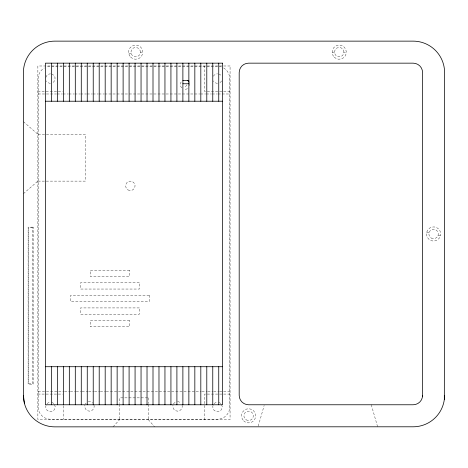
<?xml version="1.0" encoding="UTF-8"?>
<svg xmlns="http://www.w3.org/2000/svg" width="468" height="468" viewBox="0 0 468 468"><rect width="100%" height="100%" fill="white"/><g stroke="black" fill="none" stroke-linecap="round" stroke-linejoin="round"><path stroke-width="0.35" stroke-dasharray="2.34 1.75" d="M258.26 426.143L264.151 405.487M113.051 426.863L119.656 419.556M23.4 193.699L37.867 181.122M128.864 53.978L131.139 53.37M140.418 52.147A4.721 4.721 0 0 0 133.339 48.064A4.721 4.721 0 0 0 133.339 56.236A4.721 4.721 0 0 0 140.418 52.147L142.775 52.147M332.145 52.147L334.503 52.147M343.939 52.147A4.721 4.721 0 0 0 336.861 48.064A4.721 4.721 0 0 0 336.861 56.236A4.721 4.721 0 0 0 343.939 52.147L346.297 52.147M217.485 66.304L50.45 66.304A12.267 12.267 0 0 0 46.256 67.047M37.867 91.471L62.624 91.471M230.069 91.471L204.586 91.471L204.586 65.988M38.183 93.986L56.464 93.986M57.195 93.986L62.314 93.986M63.045 93.986L68.164 93.986M68.895 93.986L74.014 93.986M74.745 93.986L79.864 93.986M80.595 93.986L86.44 93.986M87.171 93.986L92.29 93.986M93.021 93.986L98.14 93.986M98.871 93.986L103.99 93.986M104.721 93.986L193.927 93.986M194.659 93.986L199.777 93.986M200.509 93.986L205.622 93.986M206.353 93.986L211.472 93.986M212.203 93.986L217.322 93.986M218.053 93.986L229.753 93.986M38.183 134.252L85.369 134.252L85.369 181.122L38.183 181.122M38.183 391.564L57.927 391.564M58.658 391.564L63.777 391.564M64.508 391.564L69.627 391.564M70.358 391.564L75.477 391.564M76.208 391.564L81.327 391.564M82.058 391.564L87.902 391.564M88.633 391.564L93.752 391.564M94.483 391.564L99.602 391.564M100.333 391.564L105.452 391.564M106.183 391.564L195.39 391.564M196.121 391.564L201.24 391.564M201.971 391.564L207.084 391.564M207.815 391.564L212.934 391.564M213.665 391.564L218.784 391.564M219.515 391.564L229.753 391.564M37.867 394.079L62.624 394.079M230.069 394.079L204.586 394.079L204.586 419.556M147.566 397.853L119.656 397.853L119.656 403.556M426.752 232.134L429.033 232.742M438.147 235.188L440.429 235.796A7.078 7.078 0 0 1 428.583 238.972A7.078 7.078 0 0 1 431.759 227.132A7.078 7.078 0 0 1 440.429 235.796M23.4 121.668L37.867 134.252M148.28 419.556L154.575 426.857M371.3 404.767L377.6 426.804M148.28 397.853L148.28 403.556M148.28 404.27L148.28 419.246M119.656 404.27L119.656 419.246M63.35 405.727L63.35 419.556M94.015 405.194A4.721 4.721 0 0 1 89.458 411.132A4.721 4.721 0 0 1 84.901 405.194M85.369 404.054A4.721 4.721 0 0 1 86.124 403.077M88.236 401.86A4.721 4.721 0 0 1 92.793 403.077M182.093 405.189A4.721 4.721 0 0 1 177.536 411.132A4.721 4.721 0 0 1 172.979 405.189M173.452 404.054A4.721 4.721 0 0 1 176.313 401.854M177.536 401.696A4.721 4.721 0 0 1 180.87 403.077M51.673 74.014A4.721 4.721 0 0 1 51.673 83.128M50.45 83.292A4.721 4.721 0 0 1 46.367 80.929M45.893 77.349A4.721 4.721 0 0 1 50.45 73.856M54.54 404.615A4.721 4.721 0 0 1 50.45 411.694A4.721 4.721 0 0 1 46.367 404.615M47.116 403.638A4.721 4.721 0 0 1 50.45 402.258M51.673 402.416A4.721 4.721 0 0 1 53.791 403.638M221.575 404.615A4.721 4.721 0 0 1 217.485 411.694A4.721 4.721 0 0 1 213.396 404.615M214.151 403.638A4.721 4.721 0 0 1 217.485 402.258M218.708 402.416A4.721 4.721 0 0 1 220.82 403.638M221.575 80.929A4.721 4.721 0 0 1 218.708 83.128M217.485 83.292A4.721 4.721 0 0 1 213.396 80.929M213.396 76.214A4.721 4.721 0 0 1 217.485 73.856M218.708 74.014A4.721 4.721 0 0 1 221.575 76.214M187.446 88.633A4.721 4.721 0 0 1 183.865 89.107M181.748 87.885A4.721 4.721 0 0 1 181.748 81.21M189.645 83.327A4.721 4.721 0 0 1 189.645 85.773M219.088 66.409A12.267 12.267 0 0 1 221.68 67.047M223.622 67.948A12.267 12.267 0 0 1 229.753 78.571L229.753 406.979A12.267 12.267 0 0 1 217.485 419.246L50.45 419.246A12.267 12.267 0 0 1 38.183 406.979L38.183 78.571A12.267 12.267 0 0 1 44.32 67.948M186.656 84.866A1.574 1.574 0 0 1 183.725 85.65M230.069 65.988L37.867 65.988L37.867 419.556L230.069 419.556L230.069 65.988M33.152 227.144L28.121 227.144L28.121 384.427L33.152 384.427L33.152 227.144M32.52 227.776L28.747 227.776L28.747 383.795L32.52 383.795L32.52 227.776M129.566 270.176L90.242 270.176L90.242 276.465L129.566 276.465L129.566 270.176M139.318 282.754L80.496 282.754L80.496 289.048L139.318 289.048L139.318 282.754M149.228 295.337L70.586 295.337L70.586 301.632L149.228 301.632L149.228 295.337M139.318 307.921L80.496 307.921L80.496 314.215L139.318 314.215L139.318 307.921M129.566 320.504L90.242 320.504L90.242 326.793L129.566 326.793L129.566 320.504M246.267 419.913A4.721 4.721 0 0 0 253.346 415.824A4.721 4.721 0 0 0 246.267 411.741A4.721 4.721 0 0 0 246.267 419.913M431.233 238.054A4.721 4.721 0 0 0 438.311 233.965A4.721 4.721 0 0 0 431.233 229.882A4.721 4.721 0 0 0 431.233 238.054M130.695 57.154A7.078 7.078 0 0 0 142.535 53.978A7.078 7.078 0 0 0 133.866 45.314A7.078 7.078 0 0 0 130.695 57.154M243.623 420.831A7.078 7.078 0 0 0 255.464 417.655A7.078 7.078 0 0 0 246.794 408.991A7.078 7.078 0 0 0 243.623 420.831M334.216 57.154A7.078 7.078 0 0 0 346.057 53.978A7.078 7.078 0 0 0 337.387 45.314A7.078 7.078 0 0 0 334.216 57.154M127.992 189.926A4.721 4.721 0 0 0 135.071 185.837A4.721 4.721 0 0 0 127.992 181.754A4.721 4.721 0 0 0 127.992 189.926"/><path stroke-width="0.7" d="M422.499 396.571L422.581 72.593A9.436 9.436 0 0 0 413.145 63.157L248.625 63.157A9.436 9.436 0 0 0 239.189 72.593L239.189 395.337A9.436 9.436 0 0 0 248.625 404.773L413.145 404.773A9.436 9.436 0 0 0 422.581 395.337M444.331 399.444L444.6 72.593A31.455 31.455 0 0 0 413.145 41.137L54.855 41.137A31.455 31.455 0 0 0 23.4 72.593L23.4 395.407L24.471 403.545M182.883 80.619L188.861 80.619M182.883 83.76L188.861 83.76M45.419 101.223L222.516 101.223M45.419 366.713L222.516 366.713M218.743 63.157L218.743 101.223M218.743 366.713L218.743 404.773M212.764 63.157L212.764 101.223M212.764 366.713L212.764 404.773M206.792 63.157L206.792 101.223M206.792 366.713L206.792 404.773M200.813 63.157L200.813 101.223M200.813 366.713L200.813 404.773M194.834 63.157L194.834 101.223M194.834 366.713L194.834 404.773M188.861 63.157L188.861 101.223M188.861 366.713L188.861 404.773M182.883 63.157L182.883 101.223M182.883 366.713L182.883 404.773M176.904 63.157L176.904 101.223M176.904 366.713L176.904 404.773M170.931 63.157L170.931 101.223M170.931 366.713L170.931 404.773M164.952 63.157L164.952 101.223M164.952 366.713L164.952 404.773M158.98 63.157L158.98 101.223M158.98 366.713L158.98 404.773M153.001 63.157L153.001 101.223M153.001 366.713L153.001 404.773M147.022 63.157L147.022 101.223M147.022 366.713L147.022 404.773M141.049 63.157L141.049 101.223M141.049 366.713L141.049 404.773M135.071 63.157L135.071 101.223M135.071 366.713L135.071 404.773M129.092 63.157L129.092 101.223M129.092 366.713L129.092 404.773M123.119 63.157L123.119 101.223M123.119 366.713L123.119 404.773M117.14 63.157L117.14 101.223M117.14 366.713L117.14 404.773M111.162 63.157L111.162 101.223M111.162 366.713L111.162 404.773M105.189 63.157L105.189 101.223M105.189 366.713L105.189 404.773M99.21 63.157L99.21 101.223M99.21 366.713L99.21 404.773M93.231 63.157L93.231 101.223M93.231 366.713L93.231 404.773M87.259 63.157L87.259 101.223M87.259 366.713L87.259 404.773M81.28 63.157L81.28 101.223M81.28 366.713L81.28 404.773M75.301 63.157L75.301 101.223M75.301 366.713L75.301 404.773M69.328 63.157L69.328 101.223M69.328 366.713L69.328 404.773M63.35 63.157L63.35 101.223M63.35 366.713L63.35 404.773M57.371 63.157L57.371 101.223M57.371 366.713L57.371 404.773M51.398 63.157L51.398 101.223M51.398 366.713L51.398 404.773M444.6 395.337A31.455 31.455 0 0 1 413.145 426.793L54.855 426.857A31.45 31.45 0 0 1 23.4 395.407M187.446 80.461A4.721 4.721 0 0 1 189.171 82.187M222.516 63.157L45.419 63.157L45.419 404.773L222.516 404.773L222.516 63.157"/></g></svg>
